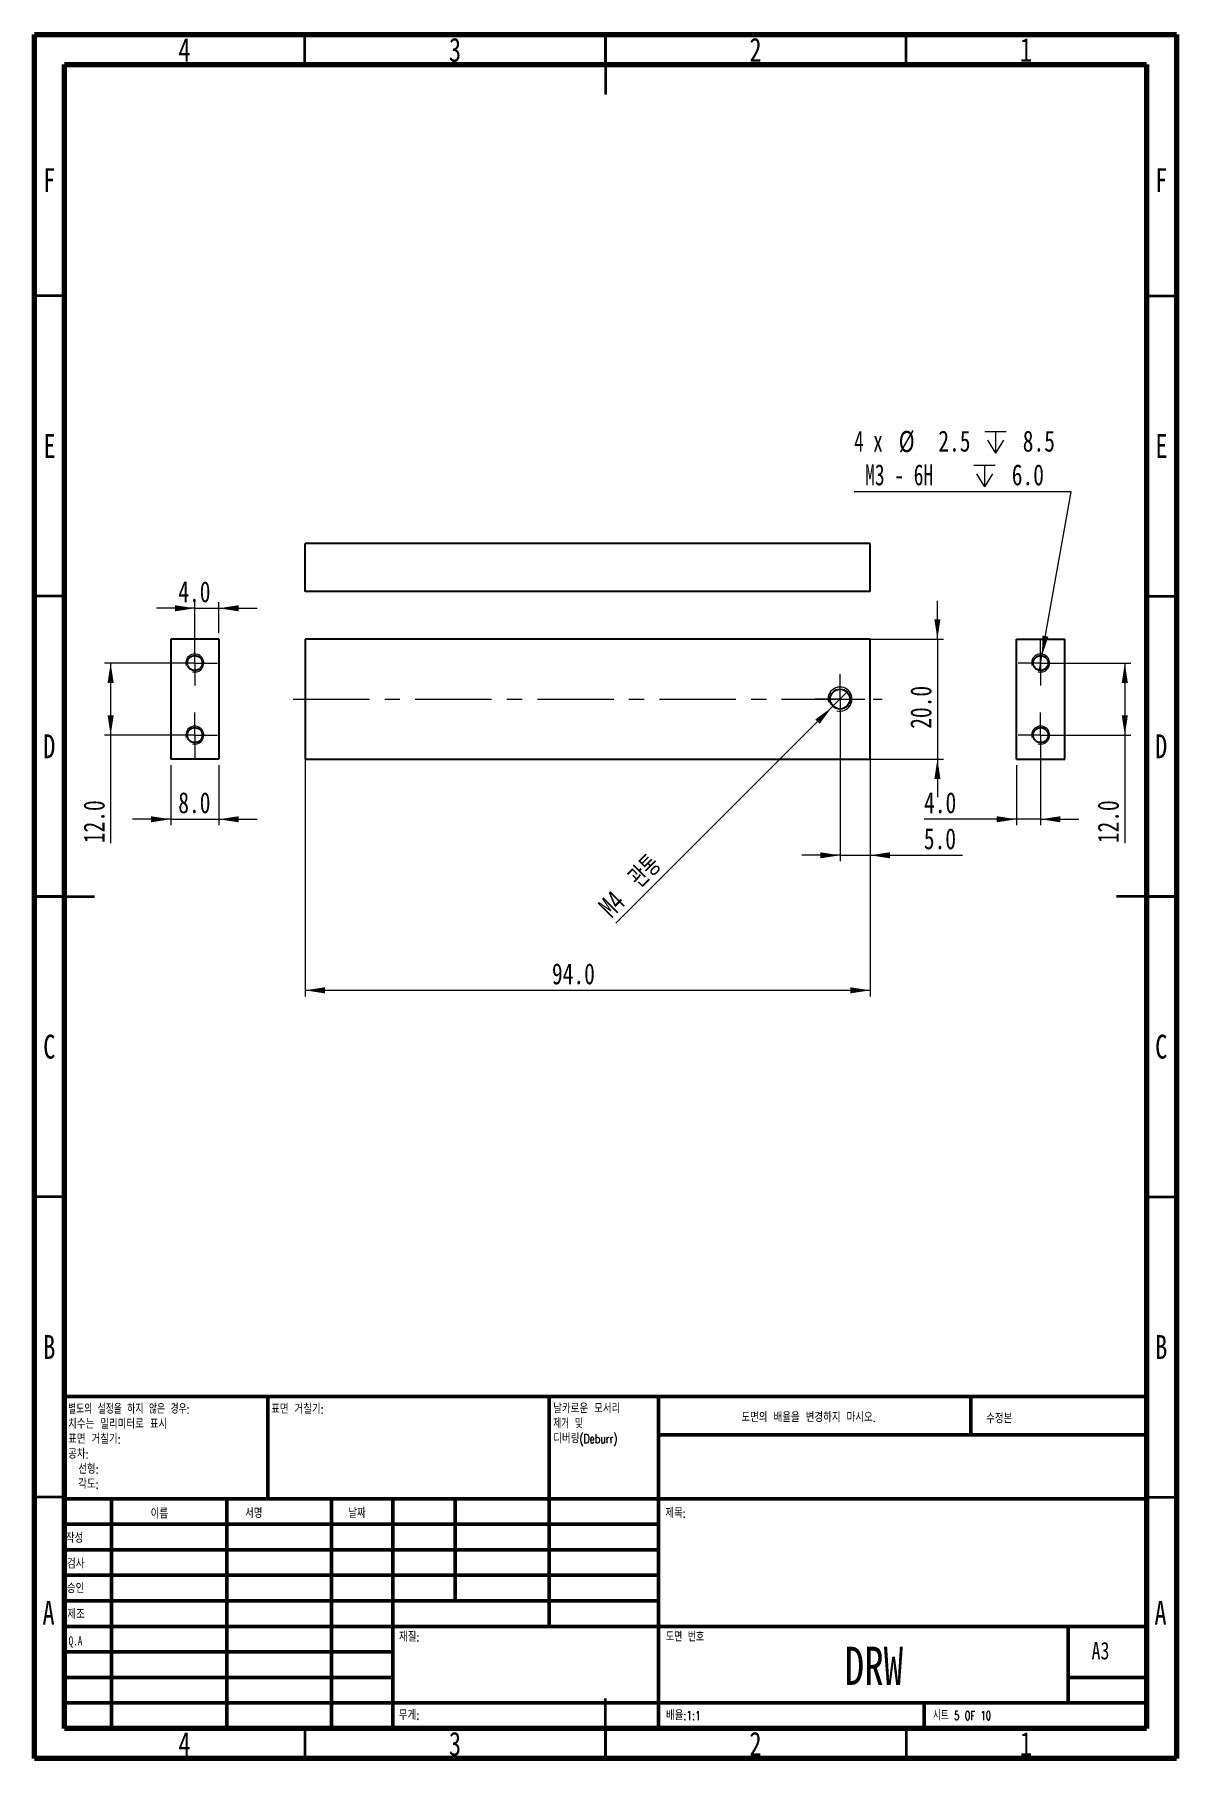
# Paper-space layout '시트5' of a CAD drawing. Header units: millimetres. Extents: x 15 to 205, y 5 to 292.
import ezdxf

# ---------------------------------------------------------------- set-up
doc = ezdxf.new("R2010")
doc.units = ezdxf.units.MM
doc.linetypes.add('CENTERX2', pattern=[20.32, 12.7, -2.54, 2.54, -2.54])
doc.styles.add('SLDTEXTSTYLE0', font='TXT', dxfattribs={"width": 0.75})
doc.styles.add('SLDTEXTSTYLE1', font='TXT', dxfattribs={"width": 0.75, "bigfont": 'bigfont'})
doc.styles.add('SLDTEXTSTYLE10', font='TXT', dxfattribs={"width": 0.678571})
doc.styles.add('SLDTEXTSTYLE2', font='TXT', dxfattribs={"width": 0.691176, "bigfont": 'bigfont'})
doc.styles.add('SLDTEXTSTYLE3', font='TXT', dxfattribs={"width": 0.6875, "bigfont": 'bigfont'})
doc.styles.add('SLDTEXTSTYLE4', font='TXT', dxfattribs={"width": 0.7, "bigfont": 'bigfont'})
doc.styles.add('SLDTEXTSTYLE5', font='TXT', dxfattribs={"width": 0.675, "bigfont": 'bigfont'})
doc.styles.add('SLDTEXTSTYLE6', font='TXT', dxfattribs={"width": 0.666667})
doc.dimstyles.new('SLDDIMSTYLE0', dxfattribs={"dimtxt": 3.5, "dimasz": 3.302, "dimexe": 0, "dimexo": 0.0625, "dimgap": 0.875, "dimtad": 1, "dimdec": 1, "dimrnd": 1e-09, "dimzin": 4, "dimdsep": 46, "dimtxsty": 'SLDTEXTSTYLE0', "dimsah": 1, "dimcen": 0.09, "dimadec": 0, "dimazin": 1, "dimtfac": 1, "dimtdec": 1, "dimtofl": 0, "dimtmove": 0, "dimatfit": 3, "dimfxl": 0, "dimfrac": 2, "dimtolj": 1, "dimtzin": 12, "dimarcsym": 0})
doc.dimstyles.new('SLDDIMSTYLE2', dxfattribs={"dimtxt": 3.5, "dimasz": 3.302, "dimexe": 0, "dimexo": 0.0625, "dimgap": 0.875, "dimtad": 0, "dimtih": 1, "dimtoh": 1, "dimdec": 1, "dimrnd": 1e-09, "dimzin": 12, "dimdsep": 46, "dimtxsty": 'SLDTEXTSTYLE0', "dimblk1": 'NONE', "dimsah": 1, "dimcen": 0, "dimadec": 0, "dimazin": 3, "dimtfac": 1, "dimtdec": 1, "dimtmove": 0, "dimatfit": 3, "dimldrblk": 'NONE', "dimfxl": 0, "dimfrac": 2, "dimtolj": 1, "dimtzin": 12, "dimarcsym": 0})
doc.dimstyles.new('SLDDIMSTYLE6', dxfattribs={"dimtxt": 3.5, "dimasz": 3.302, "dimexe": 0, "dimexo": 0.0625, "dimgap": 0.875, "dimtad": 1, "dimdec": 1, "dimrnd": 1e-09, "dimzin": 4, "dimdsep": 46, "dimtxsty": 'SLDTEXTSTYLE0', "dimsah": 1, "dimcen": 0.09, "dimadec": 0, "dimazin": 1, "dimtfac": 1, "dimtdec": 1, "dimtmove": 0, "dimatfit": 0, "dimfxl": 0, "dimfrac": 2, "dimtolj": 1, "dimtzin": 12, "dimarcsym": 0})
doc.dimstyles.new('SLDDIMSTYLE9', dxfattribs={"dimtxt": 3.5, "dimasz": 3.302, "dimexe": 0, "dimexo": 0.0625, "dimgap": 0.875, "dimtad": 1, "dimdec": 1, "dimrnd": 1e-09, "dimzin": 12, "dimdsep": 46, "dimtxsty": 'SLDTEXTSTYLE0', "dimblk1": 'NONE', "dimsah": 1, "dimcen": 0, "dimadec": 0, "dimazin": 3, "dimtfac": 1, "dimtdec": 1, "dimtmove": 0, "dimatfit": 3, "dimldrblk": 'NONE', "dimfxl": 0, "dimfrac": 2, "dimtolj": 1, "dimtzin": 12, "dimarcsym": 0})

# ---------------------------------------------------------------- blocks, each defined once
blk = doc.blocks.new('SW_NOTE_0_8')
at = {"color": 0, "linetype": 'Continuous', "lineweight": 0, "char_height": 1.5, "attachment_point": 1}
for s, insert, style in [('별도의 설정을 하지 않은 경우:', (0, 1.93), 'SLDTEXTSTYLE2'), ('치수는 밀리미터로 표시', (0, -0.57), 'SLDTEXTSTYLE1'), ('표면 거칠기:', (0, -3.07), 'SLDTEXTSTYLE1'), ('공차:', (0, -5.57), 'SLDTEXTSTYLE1'), ('선형:', (1.69, -8.07), 'SLDTEXTSTYLE1'), ('각도:', (1.69, -10.57), 'SLDTEXTSTYLE1')]:
    blk.add_mtext(s, dxfattribs=dict(at, insert=insert, style=style))
blk = doc.blocks.new('SW_NOTE_0_9')
at = {"color": 0, "linetype": 'Continuous', "lineweight": 0, "char_height": 1.5, "attachment_point": 1}
for s, insert, style in [('날카로운 모서리', (0, 1.93), 'SLDTEXTSTYLE1'), ('제거 및', (0, -0.57), 'SLDTEXTSTYLE3'), ('디버링(Deburr)', (0, -3.07), 'SLDTEXTSTYLE1')]:
    blk.add_mtext(s, dxfattribs=dict(at, insert=insert, style=style))
blk = doc.blocks.new('_D_50')
at = {"color": 7, "linetype": 'Continuous', "lineweight": 0}
for p, q in [((60.02, 190.36), (60.02, 131.88)), ((154.02, 190.36), (154.02, 131.88)), ((60.02, 132.88), (154.02, 132.88))]:
    blk.add_line(p, q, dxfattribs=at)
at = {"color": 7, "linetype": 'Continuous', "lineweight": 18}
for points in [[(60.02, 132.88), (63.32, 132.37), (63.32, 133.39)], [(154.02, 132.88), (150.72, 133.39), (150.72, 132.37)]]:
    blk.add_solid(points, dxfattribs=at)
at = {"color": 7, "linetype": 'Continuous', "lineweight": 18, "insert": (101.09, 137.39), "char_height": 3.5, "attachment_point": 1, "style": 'SLDTEXTSTYLE0'}
blk.add_mtext('94.0', dxfattribs=at)
blk = doc.blocks.new('_D_51')
at = {"color": 7, "linetype": 'Continuous', "lineweight": 0}
for p, q in [((165.22, 191.36), (165.22, 197.71)), ((61.02, 191.36), (166.22, 191.36)), ((165.22, 191.36), (165.22, 171.36)), ((61.02, 171.36), (166.22, 171.36)), ((165.22, 171.36), (165.22, 165.01))]:
    blk.add_line(p, q, dxfattribs=at)
at = {"color": 7, "linetype": 'Continuous', "lineweight": 18}
for points in [[(165.22, 191.36), (165.73, 194.66), (164.71, 194.66)], [(165.22, 171.36), (164.71, 168.05), (165.73, 168.05)]]:
    blk.add_solid(points, dxfattribs=at)
at = {"color": 7, "linetype": 'Continuous', "lineweight": 18, "insert": (160.71, 176.42), "char_height": 3.5, "attachment_point": 1, "rotation": 90, "style": 'SLDTEXTSTYLE0'}
blk.add_mtext('20.0', dxfattribs=at)
blk = doc.blocks.new('_D_52')
at = {"color": 7, "linetype": 'Continuous', "lineweight": 0}
for q in [(150.44, 182.77), (111.71, 144.04)]:
    blk.add_line((147.61, 179.94), q, dxfattribs=at)
at = {"color": 7, "linetype": 'Continuous', "lineweight": 18}
blk.add_solid([(147.61, 179.94), (144.91, 177.97), (145.63, 177.25)], dxfattribs=at)
at = {"color": 7, "linetype": 'Continuous', "lineweight": 18, "char_height": 3.5, "attachment_point": 1, "rotation": 45}
for s, insert, style in [('관통', (113.38, 152.09), 'SLDTEXTSTYLE1'), ('M4', (108.52, 147.23), 'SLDTEXTSTYLE0')]:
    blk.add_mtext(s, dxfattribs=dict(at, insert=insert, style=style))
blk = doc.blocks.new('_None')
blk = doc.blocks.new('_D_53')
at = {"color": 7, "linetype": 'Continuous', "lineweight": 0}
for p, q in [((149.02, 180.36), (149.02, 154.36)), ((154.02, 170.36), (154.02, 154.36)), ((149.02, 155.36), (142.67, 155.36)), ((149.02, 155.36), (154.02, 155.36)), ((154.02, 155.36), (169.42, 155.36))]:
    blk.add_line(p, q, dxfattribs=at)
at = {"color": 7, "linetype": 'Continuous', "lineweight": 18}
for points in [[(149.02, 155.36), (145.72, 155.86), (145.72, 154.85)], [(154.02, 155.36), (157.32, 154.85), (157.32, 155.86)]]:
    blk.add_solid(points, dxfattribs=at)
at = {"color": 7, "linetype": 'Continuous', "lineweight": 18, "insert": (162.96, 159.87), "char_height": 3.5, "attachment_point": 1, "style": 'SLDTEXTSTYLE0'}
blk.add_mtext('5.0', dxfattribs=at)
blk = doc.blocks.new('SW_CENTERMARKSYMBOL_28')
at = {"color": 0, "linetype": 'Continuous', "lineweight": 18}
for p, q in [((0, 2.5), (0, 4.15)), ((-2.5, 0), (-4.15, 0)), ((0, 0), (-2.5, 0)), ((0, 0), (0, 2.5)), ((0, 0), (0, -2.5)), ((0, 0), (2.5, 0)), ((2.5, 0), (4.15, 0)), ((0, -2.5), (0, -4.15))]:
    blk.add_line(p, q, dxfattribs=at)
blk = doc.blocks.new('SW_SYMBOL_HOLE_DEPTH')
at = {"color": 0, "linetype": 'Continuous', "lineweight": 18}
for p, q in [((0, 875), (800, 875)), ((400, 875), (400, 75)), ((100, 555), (400, 75)), ((700, 555), (400, 75))]:
    blk.add_line(p, q, dxfattribs=at)
blk = doc.blocks.new('_D_54')
at = {"color": 7, "linetype": 'Continuous', "lineweight": 0}
for p, q in [((187.46, 215.88), (151.37, 215.88)), ((182.62, 188.59), (187.46, 215.88)), ((182.18, 186.12), (182.62, 188.59))]:
    blk.add_line(p, q, dxfattribs=at)
at = {"color": 7, "linetype": 'Continuous', "lineweight": 18}
blk.add_solid([(182.62, 188.59), (183.69, 191.75), (182.69, 191.93)], dxfattribs=at)
at = {"color": 7, "linetype": 'Continuous', "lineweight": 18, "xscale": 0.004470703125, "yscale": 0.004470703125, "zscale": 0.004470703125}
for p in [(173.11, 221.98), (171.28, 216.37)]:
    blk.add_blockref('SW_SYMBOL_HOLE_DEPTH', p, dxfattribs=at)
at = {"color": 7, "linetype": 'Continuous', "lineweight": 18, "char_height": 3.5, "attachment_point": 1}
for s, insert, style in [('4 x', (151.37, 226.06), 'SLDTEXTSTYLE6'), ('%%c', (158.78, 226), 'SLDTEXTSTYLE0'), ('2.5', (165.37, 226.06), 'SLDTEXTSTYLE0'), ('8.5', (179.42, 226.06), 'SLDTEXTSTYLE0'), ('M3 - 6H', (153.2, 220.45), 'SLDTEXTSTYLE10'), ('6.0', (177.59, 220.45), 'SLDTEXTSTYLE0')]:
    blk.add_mtext(s, dxfattribs=dict(at, insert=insert, style=style))
blk = doc.blocks.new('_D_55')
at = {"color": 7, "linetype": 'Continuous', "lineweight": 0}
for p, q in [((183.4, 187.36), (197.4, 187.36)), ((196.4, 187.36), (196.4, 175.36)), ((183.4, 175.36), (197.4, 175.36)), ((196.4, 175.36), (196.4, 157.37))]:
    blk.add_line(p, q, dxfattribs=at)
at = {"color": 7, "linetype": 'Continuous', "lineweight": 18}
for points in [[(196.4, 187.36), (195.89, 184.05), (196.91, 184.05)], [(196.4, 175.36), (196.91, 178.66), (195.89, 178.66)]]:
    blk.add_solid(points, dxfattribs=at)
at = {"color": 7, "linetype": 'Continuous', "lineweight": 18, "insert": (191.89, 157.37), "char_height": 3.5, "attachment_point": 1, "rotation": 90, "style": 'SLDTEXTSTYLE0'}
blk.add_mtext('12.0', dxfattribs=at)
blk = doc.blocks.new('_D_56')
at = {"color": 7, "linetype": 'Continuous', "lineweight": 0}
for p, q in [((182.4, 174.36), (182.4, 160.36)), ((178.4, 170.36), (178.4, 160.36)), ((178.4, 161.36), (163, 161.36)), ((182.4, 161.36), (178.4, 161.36)), ((182.4, 161.36), (188.75, 161.36))]:
    blk.add_line(p, q, dxfattribs=at)
at = {"color": 7, "linetype": 'Continuous', "lineweight": 18}
for points in [[(178.4, 161.36), (175.1, 161.86), (175.1, 160.85)], [(182.4, 161.36), (185.7, 160.85), (185.7, 161.86)]]:
    blk.add_solid(points, dxfattribs=at)
at = {"color": 7, "linetype": 'Continuous', "lineweight": 18, "insert": (163, 165.87), "char_height": 3.5, "attachment_point": 1, "style": 'SLDTEXTSTYLE0'}
blk.add_mtext('4.0', dxfattribs=at)
blk = doc.blocks.new('SW_CENTERMARKSYMBOL_29')
at = {"color": 0, "linetype": 'Continuous', "lineweight": 18}
for p, q in [((0, 2.5), (0, 3.75)), ((-2.5, 0), (-3.75, 0)), ((0, 0), (-2.5, 0)), ((0, 0), (0, 2.5)), ((0, 0), (0, -2.5)), ((0, 0), (2.5, 0)), ((2.5, 0), (3.75, 0)), ((0, -2.5), (0, -3.75))]:
    blk.add_line(p, q, dxfattribs=at)
blk = doc.blocks.new('SW_CENTERMARKSYMBOL_30')
at = {"color": 0, "linetype": 'Continuous', "lineweight": 18}
for p, q in [((0, 2.5), (0, 3.75)), ((-2.5, 0), (-3.75, 0)), ((0, 0), (-2.5, 0)), ((0, 0), (0, 2.5)), ((0, 0), (0, -2.5)), ((0, 0), (2.5, 0)), ((2.5, 0), (3.75, 0)), ((0, -2.5), (0, -3.75))]:
    blk.add_line(p, q, dxfattribs=at)
blk = doc.blocks.new('_D_57')
at = {"color": 7, "linetype": 'Continuous', "lineweight": 0}
for p, q in [((37.67, 170.36), (37.67, 160.36)), ((45.67, 170.36), (45.67, 160.36)), ((37.67, 161.36), (31.32, 161.36)), ((37.67, 161.36), (45.67, 161.36)), ((45.67, 161.36), (52.02, 161.36))]:
    blk.add_line(p, q, dxfattribs=at)
at = {"color": 7, "linetype": 'Continuous', "lineweight": 18}
for points in [[(37.67, 161.36), (34.37, 161.86), (34.37, 160.85)], [(45.67, 161.36), (48.97, 160.85), (48.97, 161.86)]]:
    blk.add_solid(points, dxfattribs=at)
at = {"color": 7, "linetype": 'Continuous', "lineweight": 18, "insert": (38.92, 165.87), "char_height": 3.5, "attachment_point": 1, "style": 'SLDTEXTSTYLE0'}
blk.add_mtext('8.0', dxfattribs=at)
blk = doc.blocks.new('_D_58')
at = {"color": 7, "linetype": 'Continuous', "lineweight": 0}
for p, q in [((40.67, 187.36), (26.67, 187.36)), ((27.67, 187.36), (27.67, 175.36)), ((40.67, 175.36), (26.67, 175.36)), ((27.67, 175.36), (27.67, 157.37))]:
    blk.add_line(p, q, dxfattribs=at)
at = {"color": 7, "linetype": 'Continuous', "lineweight": 18}
for points in [[(27.67, 187.36), (27.16, 184.05), (28.18, 184.05)], [(27.67, 175.36), (28.18, 178.66), (27.16, 178.66)]]:
    blk.add_solid(points, dxfattribs=at)
at = {"color": 7, "linetype": 'Continuous', "lineweight": 18, "insert": (23.16, 157.37), "char_height": 3.5, "attachment_point": 1, "rotation": 90, "style": 'SLDTEXTSTYLE0'}
blk.add_mtext('12.0', dxfattribs=at)
blk = doc.blocks.new('_D_59')
at = {"color": 7, "linetype": 'Continuous', "lineweight": 0}
for p, q in [((41.67, 196.48), (35.32, 196.48)), ((41.67, 188.36), (41.67, 197.48)), ((41.67, 196.48), (45.67, 196.48)), ((45.67, 192.36), (45.67, 197.48)), ((45.67, 196.48), (52.02, 196.48))]:
    blk.add_line(p, q, dxfattribs=at)
at = {"color": 7, "linetype": 'Continuous', "lineweight": 18}
for points in [[(41.67, 196.48), (38.37, 196.99), (38.37, 195.97)], [(45.67, 196.48), (48.97, 195.97), (48.97, 196.99)]]:
    blk.add_solid(points, dxfattribs=at)
at = {"color": 7, "linetype": 'Continuous', "lineweight": 18, "insert": (38.92, 200.99), "char_height": 3.5, "attachment_point": 1, "style": 'SLDTEXTSTYLE0'}
blk.add_mtext('4.0', dxfattribs=at)
blk = doc.blocks.new('SW_CENTERMARKSYMBOL_31')
at = {"color": 0, "linetype": 'Continuous', "lineweight": 18}
for p, q in [((0, 2.5), (0, 3.75)), ((-2.5, 0), (-3.75, 0)), ((0, 0), (-2.5, 0)), ((0, 0), (0, 2.5)), ((0, 0), (0, -2.5)), ((0, 0), (2.5, 0)), ((2.5, 0), (3.75, 0)), ((0, -2.5), (0, -3.75))]:
    blk.add_line(p, q, dxfattribs=at)
blk = doc.blocks.new('SW_CENTERMARKSYMBOL_32')
at = {"color": 0, "linetype": 'Continuous', "lineweight": 18}
for p, q in [((0, 2.5), (0, 3.75)), ((-2.5, 0), (-3.75, 0)), ((0, 0), (-2.5, 0)), ((0, 0), (0, 2.5)), ((0, 0), (0, -2.5)), ((0, 0), (2.5, 0)), ((2.5, 0), (3.75, 0)), ((0, -2.5), (0, -3.75))]:
    blk.add_line(p, q, dxfattribs=at)

psp = doc.layouts.new('시트5')

# ---------------------------------------------------------------- linework, layer by layer
at = {"color": 7, "linetype": 'Continuous', "lineweight": 70}
for p, q in [((15, 5), (15, 292)), ((15, 292), (205, 292)), ((205, 292), (205, 5)), ((20, 10), (20, 287)), ((20, 287), (200, 287)), ((200, 287), (200, 10)), ((200, 10), (20, 10)), ((205, 5), (15, 5))]:
    psp.add_line(p, q, dxfattribs=at)
at = {"color": 7, "linetype": 'Continuous', "lineweight": 35}
for p, q in [((60, 287), (60, 292)), ((110, 292), (110, 282)), ((110, 287), (110, 292)), ((160, 287), (160, 292)), ((20, 248.5), (15, 248.5)), ((200, 248.5), (205, 248.5)), ((20, 198.5), (15, 198.5)), ((200, 198.5), (205, 198.5)), ((15, 148.5), (25, 148.5)), ((20, 148.5), (15, 148.5)), ((205, 148.5), (195, 148.5)), ((200, 148.5), (205, 148.5)), ((20, 98.5), (15, 98.5)), ((200, 98.5), (205, 98.5)), ((20, 48.5), (15, 48.5)), ((200, 48.5), (205, 48.5)), ((110, 5), (110, 15)), ((60, 10), (60, 5)), ((110, 10), (110, 5)), ((160, 10), (160, 5))]:
    psp.add_line(p, q, dxfattribs=at)
at = {"color": 7, "linetype": 'Continuous', "lineweight": 25}
for p, q in [((60.02, 199.26), (60.02, 207.26)), ((154.02, 207.26), (60.02, 207.26)), ((154.02, 199.26), (154.02, 207.26)), ((154.02, 199.26), (60.02, 199.26)), ((45.67, 191.36), (37.67, 191.36)), ((37.67, 191.36), (37.67, 171.36)), ((45.67, 191.36), (45.67, 171.36)), ((60.02, 191.36), (60.02, 171.36)), ((154.02, 191.36), (60.02, 191.36)), ((154.02, 171.36), (154.02, 191.36)), ((178.4, 171.36), (178.4, 191.36)), ((178.4, 191.36), (186.4, 191.36)), ((186.4, 171.36), (186.4, 191.36)), ((45.67, 171.36), (37.67, 171.36)), ((60.02, 171.36), (154.02, 171.36)), ((178.4, 171.36), (186.4, 171.36))]:
    psp.add_line(p, q, dxfattribs=at)
at = {"color": 7, "linetype": 'CENTERX2', "lineweight": 18}
psp.add_line((58.02, 181.36), (156.02, 181.36), dxfattribs=at)
at = {"color": 7, "linetype": 'Continuous', "lineweight": 50}
for p, q in [((20, 65.25), (200, 65.25)), ((20, 65.25), (20, 10)), ((53.8, 48.25), (53.8, 65.25)), ((100.6, 65.25), (100.6, 27)), ((118.8, 65.25), (118.8, 10)), ((170.8, 58.88), (170.8, 65.25)), ((200, 58.88), (118.8, 58.88)), ((200, 48.25), (20, 48.25)), ((27.8, 48.25), (27.8, 10)), ((46.99, 48.25), (46.99, 10)), ((64.4, 48.25), (64.4, 10)), ((74.6, 10), (74.6, 48.25)), ((85, 31.25), (85, 48.25)), ((118.8, 44), (20, 44)), ((118.8, 39.75), (20, 39.75)), ((118.8, 35.5), (20, 35.5)), ((118.8, 31.25), (20, 31.25)), ((74.6, 27), (20, 27)), ((74.6, 27), (200, 27)), ((187, 14.25), (187, 27)), ((74.6, 22.75), (20, 22.75)), ((74.6, 18.5), (20, 18.5)), ((200, 18.5), (187, 18.5)), ((20, 14.25), (200, 14.25)), ((163, 10), (163, 14.25))]:
    psp.add_line(p, q, dxfattribs=at)
at = {"color": 7, "linetype": 'Continuous', "lineweight": 25}
for centre, radius in [((41.67, 187.36), 1.25), ((182.4, 187.36), 1.25), ((149.02, 181.36), 1.65), ((41.67, 175.36), 1.25), ((182.4, 175.36), 1.25)]:
    psp.add_circle(centre, radius, dxfattribs=at)
at = {"color": 7, "linetype": 'Continuous', "lineweight": 18}
for centre, radius in [((41.67, 187.36), 1.5), ((41.67, 187.36), 1.5), ((182.4, 187.36), 1.5), ((182.4, 187.36), 1.5), ((149.02, 181.36), 2), ((41.67, 175.36), 1.5), ((41.67, 175.36), 1.5), ((182.4, 175.36), 1.5), ((182.4, 175.36), 1.5)]:
    psp.add_arc(centre, radius, 255, 195, dxfattribs=at)

# ---------------------------------------------------------------- block references
at = {"color": 7, "linetype": 'Continuous', "lineweight": 0}
for name, p in [('SW_CENTERMARKSYMBOL_32', (41.67, 187.36)), ('SW_CENTERMARKSYMBOL_30', (182.4, 187.36)), ('SW_CENTERMARKSYMBOL_28', (149.02, 181.36)), ('SW_CENTERMARKSYMBOL_31', (41.67, 175.36)), ('SW_CENTERMARKSYMBOL_29', (182.4, 175.36)), ('SW_NOTE_0_8', (20.59, 61.99)), ('SW_NOTE_0_9', (101.31, 62.07))]:
    psp.add_blockref(name, p, dxfattribs=at)

# ---------------------------------------------------------------- texts
for s, insert, char_height, attachment_point, style in [('4', (39.96, 291.44), 3.97, 2, 'SLDTEXTSTYLE0'), ('3', (84.96, 291.44), 3.97, 2, 'SLDTEXTSTYLE0'), ('2', (134.96, 291.44), 3.97, 2, 'SLDTEXTSTYLE0'), ('1', (179.96, 291.44), 3.97, 2, 'SLDTEXTSTYLE0'), ('F', (17.46, 269.74), 3.97, 2, 'SLDTEXTSTYLE0'), ('F', (202.46, 269.74), 3.97, 2, 'SLDTEXTSTYLE0'), ('E', (17.51, 225.49), 3.97, 2, 'SLDTEXTSTYLE0'), ('E', (202.51, 225.49), 3.97, 2, 'SLDTEXTSTYLE0'), ('D', (17.45, 175.49), 3.97, 2, 'SLDTEXTSTYLE0'), ('D', (202.45, 175.49), 3.97, 2, 'SLDTEXTSTYLE0'), ('C', (17.46, 125.49), 3.97, 2, 'SLDTEXTSTYLE0'), ('C', (202.46, 125.49), 3.97, 2, 'SLDTEXTSTYLE0'), ('B', (17.47, 75.49), 3.97, 2, 'SLDTEXTSTYLE0'), ('B', (202.47, 75.49), 3.97, 2, 'SLDTEXTSTYLE0'), ('표면 거칠기:', (54.37, 63.92), 1.5, 1, 'SLDTEXTSTYLE1'), ('도면의 배율을 변경하지 마시오.', (132.61, 62.53), 1.5, 1, 'SLDTEXTSTYLE1'), ('수정본', (173.33, 62.33), 1.5, 1, 'SLDTEXTSTYLE1'), ('이름', (34.32, 46.5), 1.5, 1, 'SLDTEXTSTYLE1'), ('서명', (50.03, 46.56), 1.5, 1, 'SLDTEXTSTYLE1'), ('날짜', (67.21, 46.58), 1.5, 1, 'SLDTEXTSTYLE1'), ('제목:', (119.96, 46.58), 1.5, 1, 'SLDTEXTSTYLE1'), ('작성', (20.21, 42.43), 1.5, 1, 'SLDTEXTSTYLE1'), ('검사', (20.41, 38.15), 1.5, 1, 'SLDTEXTSTYLE1'), ('승인', (20.4, 34.06), 1.5, 1, 'SLDTEXTSTYLE1'), ('A', (17.34, 31.24), 3.97, 2, 'SLDTEXTSTYLE0'), ('제조', (20.46, 29.73), 1.5, 1, 'SLDTEXTSTYLE1'), ('A', (202.34, 31.24), 3.97, 2, 'SLDTEXTSTYLE0'), ('재질:', (75.65, 25.99), 1.5, 1, 'SLDTEXTSTYLE1'), ('도면 번호', (120.07, 25.99), 1.5, 1, 'SLDTEXTSTYLE4'), ('Q.A', (20.67, 25.35), 1.5, 1, 'SLDTEXTSTYLE0'), ('DRW', (154.66, 23.61), 6.35, 2, 'SLDTEXTSTYLE0'), ('A3', (190.87, 24.41), 2.91, 1, 'SLDTEXTSTYLE0'), ('무게:', (75.62, 12.95), 1.499, 1, 'SLDTEXTSTYLE1'), ('배율:1:1', (120.07, 12.9), 1.5, 1, 'SLDTEXTSTYLE1'), ('시트 5 OF 10', (164.48, 12.9), 1.5, 1, 'SLDTEXTSTYLE5'), ('4', (39.96, 9.44), 3.97, 2, 'SLDTEXTSTYLE0'), ('3', (84.96, 9.44), 3.97, 2, 'SLDTEXTSTYLE0'), ('2', (134.96, 9.44), 3.97, 2, 'SLDTEXTSTYLE0'), ('1', (179.96, 9.44), 3.97, 2, 'SLDTEXTSTYLE0')]:
    psp.add_mtext(s, dxfattribs=dict(at, insert=insert, char_height=char_height, attachment_point=attachment_point, style=style))

# ---------------------------------------------------------------- dimensions: what is measured, and where the dimension line sits
at = {"color": 7, "linetype": 'Continuous', "lineweight": 18}
dim = psp.add_diameter_dim_2p(p1=(182.18, 186.12), p2=(182.62, 188.59), text='4 x <> {\\fGDT;x} 8.5\\PM3 - 6H {\\fGDT;x} 6.0\\P', dimstyle='SLDDIMSTYLE2', dxfattribs=at)
dim.commit()
dim.dimension.update_dxf_attribs({"geometry": '_D_54', "text_midpoint": (168.62, 221.49), "dimtype": 163})
for base, p1, p2, dimstyle, picture, middle in [((45.67, 196.48), (41.67, 187.36), (45.67, 191.36), 'SLDDIMSTYLE6', '_D_59', (42.15, 196.48)), ((154.02, 135.66), (60.02, 191.36), (154.02, 191.36), 'SLDDIMSTYLE0', '_D_50', (105.61, 135.66)), ((154.02, 155.36), (149.02, 181.36), (154.02, 171.36), 'SLDDIMSTYLE6', '_D_53', (166.19, 155.36)), ((178.4, 161.36), (182.4, 175.36), (178.4, 171.36), 'SLDDIMSTYLE6', '_D_56', (166.23, 161.36)), ((45.67, 164.13), (37.67, 171.36), (45.67, 171.36), 'SLDDIMSTYLE6', '_D_57', (42.15, 164.13))]:
    dim = psp.add_linear_dim(base=base, p1=p1, p2=p2, dimstyle=dimstyle, dxfattribs=at)
    dim.commit()
    dim.dimension.update_dxf_attribs({"geometry": picture, "text_midpoint": middle, "dimtype": 160})
for base, p1, p2, dimstyle, picture, middle in [((162.44, 171.36), (60.02, 191.36), (60.02, 171.36), 'SLDDIMSTYLE6', '_D_51', (162.44, 180.95)), ((27.67, 175.36), (41.67, 187.36), (41.67, 175.36), 'SLDDIMSTYLE0', '_D_58', (27.67, 161.89)), ((196.4, 175.36), (182.4, 187.36), (182.4, 175.36), 'SLDDIMSTYLE0', '_D_55', (196.4, 161.89))]:
    dim = psp.add_linear_dim(base=base, p1=p1, p2=p2, angle=90, dimstyle=dimstyle, dxfattribs=at)
    dim.commit()
    dim.dimension.update_dxf_attribs({"geometry": picture, "text_midpoint": middle, "dimtype": 160})
dim = psp.add_diameter_dim_2p(p1=(150.44, 182.77), p2=(147.61, 179.94), text='M4관통', dimstyle='SLDDIMSTYLE9', override={"dimpost": '<>'}, dxfattribs=at)
dim.commit()
dim.dimension.update_dxf_attribs({"geometry": '_D_52', "text_midpoint": (117.02, 149.36), "dimtype": 163})

doc.saveas('drawing.dxf')
